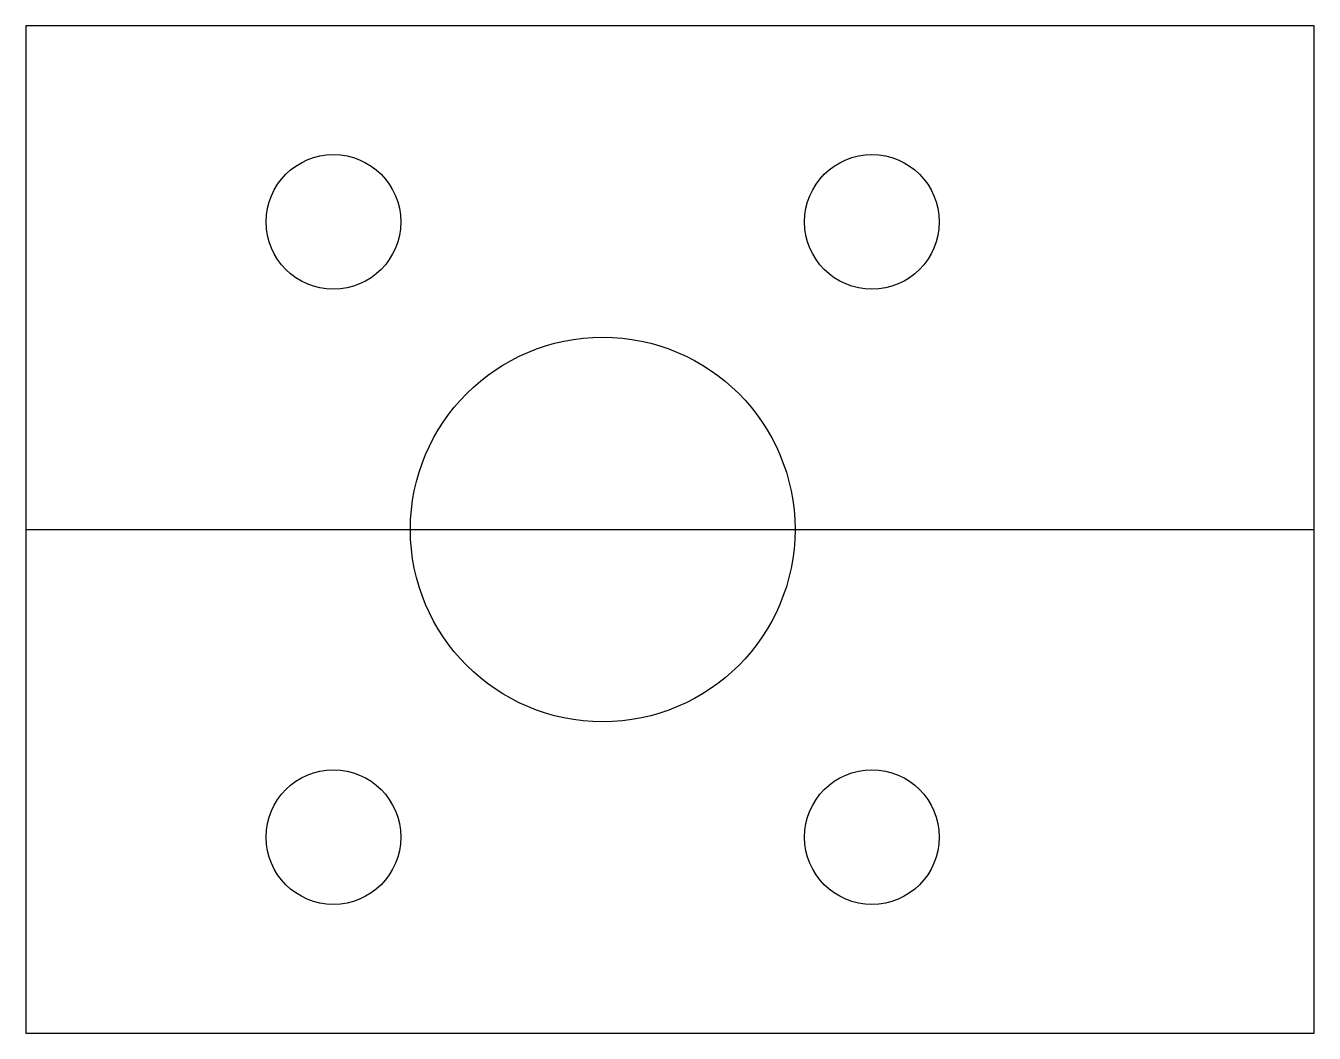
# Model space of a CAD drawing. Header units: millimetres. Extents: x 0 to 33.5, y 0 to 26.2.
import ezdxf

# ---------------------------------------------------------------- set-up
doc = ezdxf.new("R2010")
doc.units = ezdxf.units.MM
doc.layers.get('0').update_dxf_attribs({"linetype": 'CONTINUOUS'})

msp = doc.modelspace()

# ---------------------------------------------------------------- linework, layer by layer
msp.add_line((0, 13.1), (33.5, 13.1))
msp.add_lwpolyline([(0, 0), (33.5, 0), (33.5, 26.2), (0, 26.2)], close=True)
for centre, radius in [((8, 21.1), 1.75), ((22, 21.1), 1.75), ((15, 13.1), 5), ((8, 5.1), 1.75), ((22, 5.1), 1.75)]:
    msp.add_circle(centre, radius)

doc.saveas('drawing.dxf')
